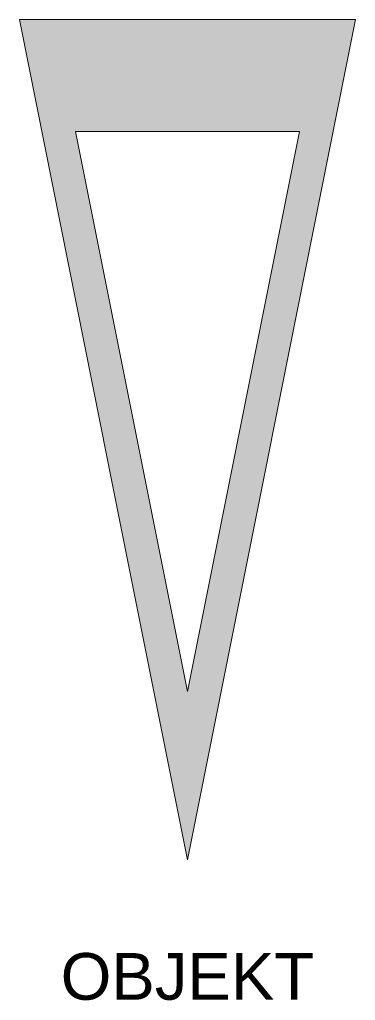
# Model space of a CAD drawing. Header units: metres. Extents: x -0.9 to 0.9, y -0.75 to 4.5.
import ezdxf
from ezdxf.enums import TextEntityAlignment as Align

# ---------------------------------------------------------------- set-up
doc = ezdxf.new("R2010")
doc.units = ezdxf.units.M
doc.layers.get('Defpoints').update_dxf_attribs({"color": 140, "lineweight": 5})
doc.styles.get("Standard").update_dxf_attribs({"font": 'arial.ttf'})

msp = doc.modelspace()

# ---------------------------------------------------------------- hatches: boundary and pattern name
at = {"lineweight": 0}
h = msp.add_hatch(color=0, dxfattribs=at)
h.dxf.hatch_style = 1
h.paths.add_polyline_path([(-0.8995, 4.4995), (0, 0), (0.9005, 4.4995)])
h.paths.add_polyline_path([(0.6, 3.8995), (0, 0.9005), (-0.6, 3.8995)], flags=16)

# ---------------------------------------------------------------- linework, layer by layer
at = {"color": 0, "lineweight": 0}
for points in [[(-0.8995, 4.4995), (0.9005, 4.4995), (0, 0), (-0.8995, 4.4995)], [(-0.6, 3.8995), (0.6, 3.8995), (0, 0.9005), (-0.6, 3.8995)]]:
    msp.add_lwpolyline(points, dxfattribs=at)

# ---------------------------------------------------------------- texts
at = {"layer": 'Defpoints'}
msp.add_attdef('OBJEKT', text='663', height=0.25, dxfattribs=at).set_placement((0, -0.5), align=Align.TOP_CENTER)

doc.saveas('drawing.dxf')
